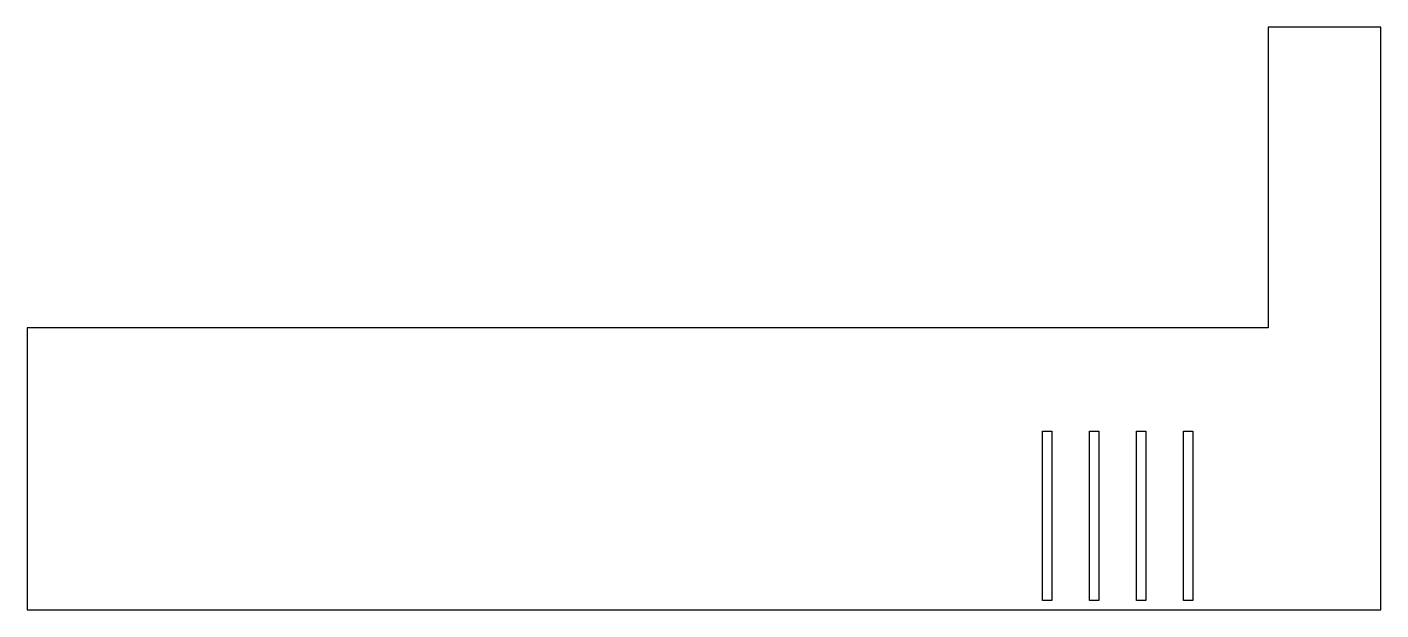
# Model space of a CAD drawing. Header units: inches. Extents: x 0 to 18, y 0 to 7.8.
import ezdxf

# ---------------------------------------------------------------- set-up
doc = ezdxf.new("R2010")
doc.units = ezdxf.units.IN
doc.header["$MEASUREMENT"] = 0

msp = doc.modelspace()

# ---------------------------------------------------------------- linework, layer by layer
for points in [[(0, 0), (18, 0), (18, 7.75), (16.5, 7.75), (16.5, 3.75), (0, 3.75)], [(13.625, 2.375), (13.625, 0.125), (13.5, 0.125), (13.5, 2.375)], [(14.125, 2.375), (14.25, 2.375), (14.25, 0.125), (14.125, 0.125)], [(14.75, 2.375), (14.875, 2.375), (14.875, 0.125), (14.75, 0.125)], [(15.375, 0.125), (15.375, 2.375), (15.5, 2.375), (15.5, 0.125)]]:
    msp.add_lwpolyline(points, close=True)

doc.saveas('drawing.dxf')
